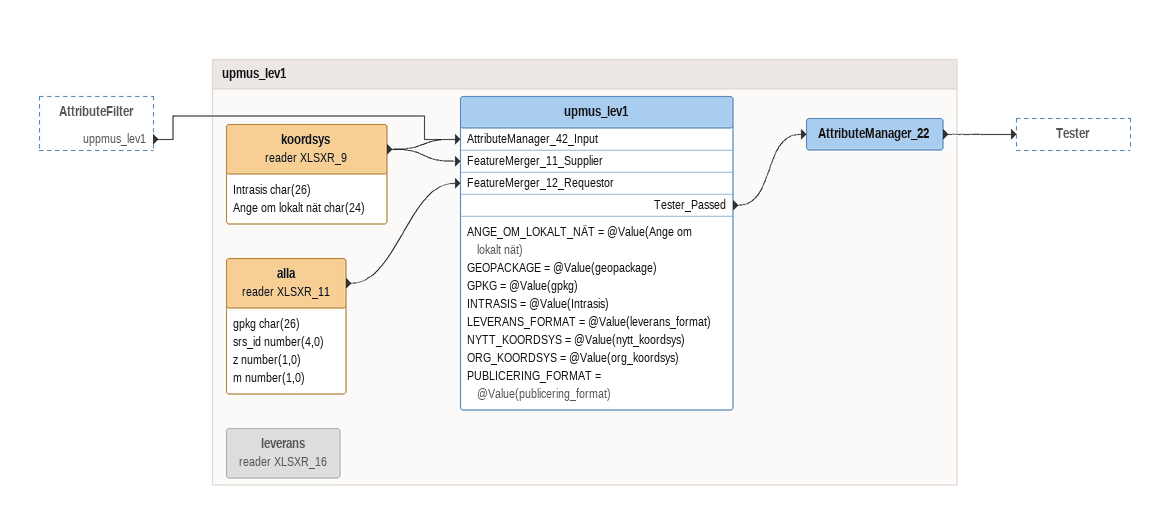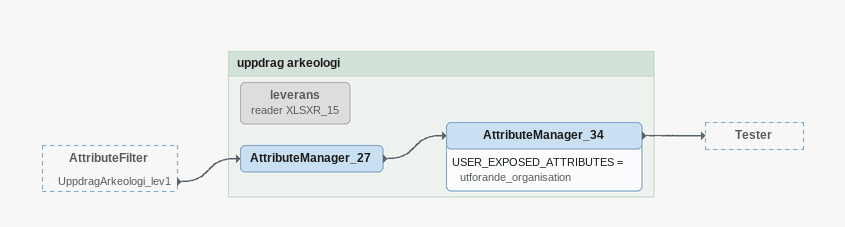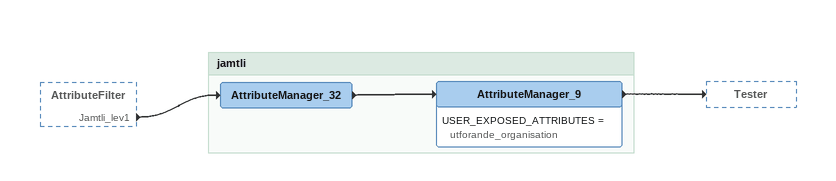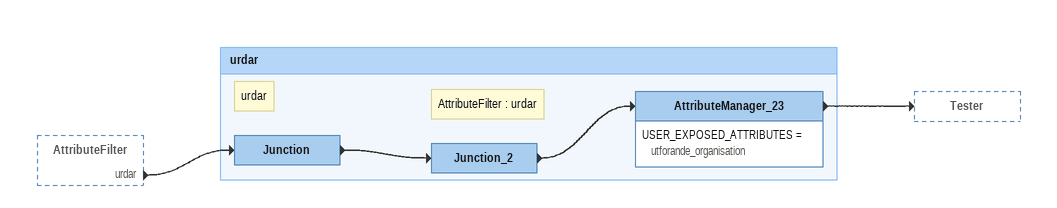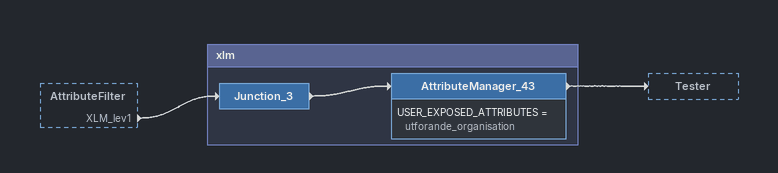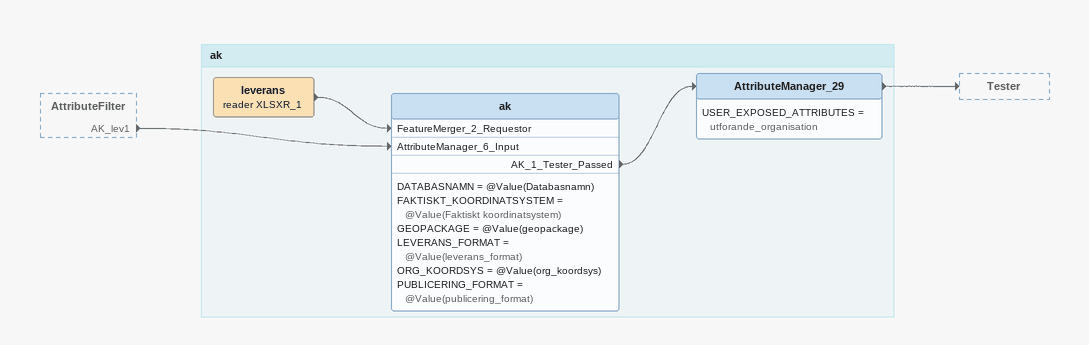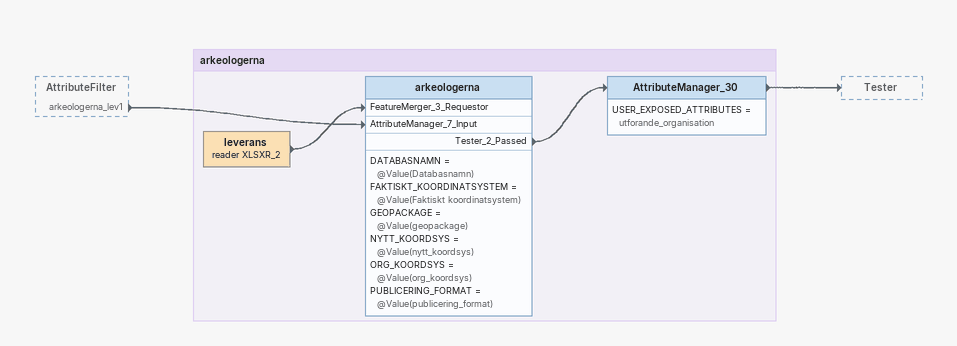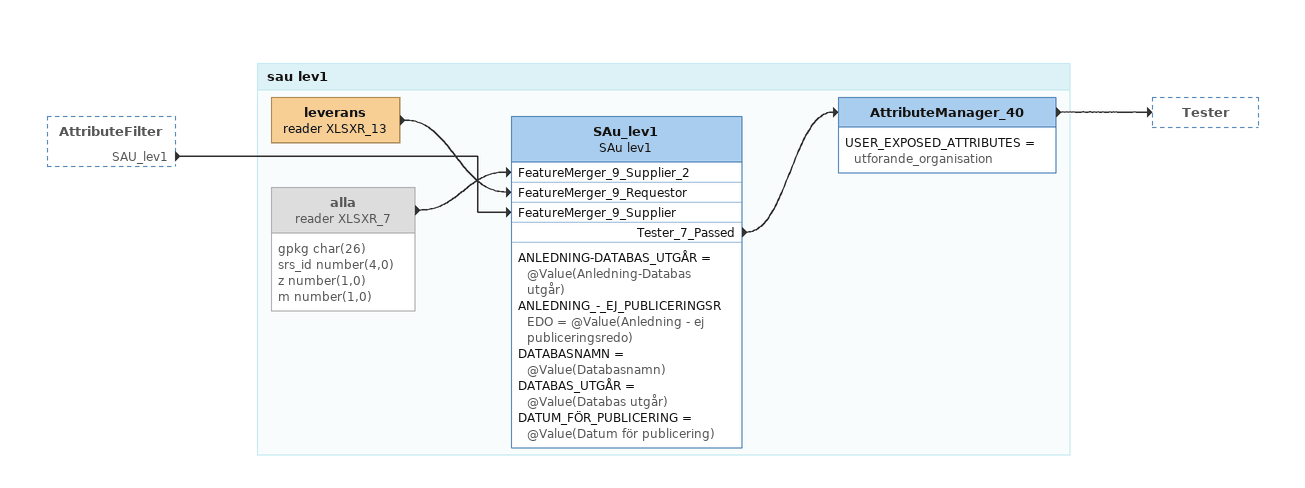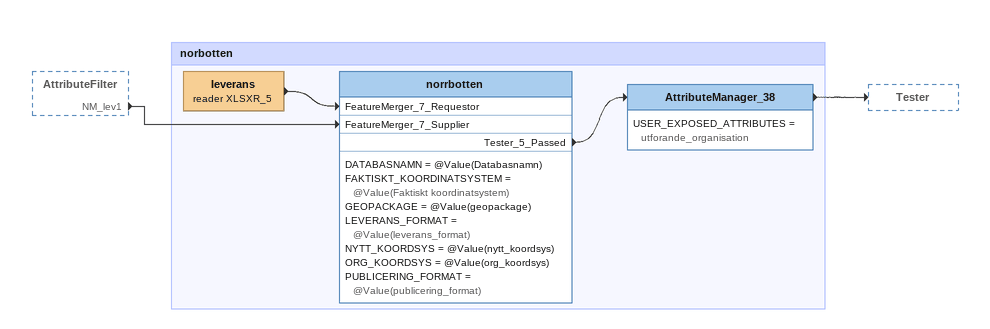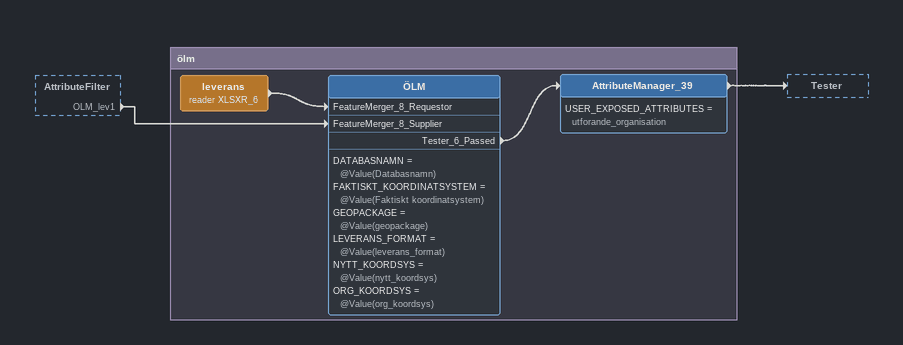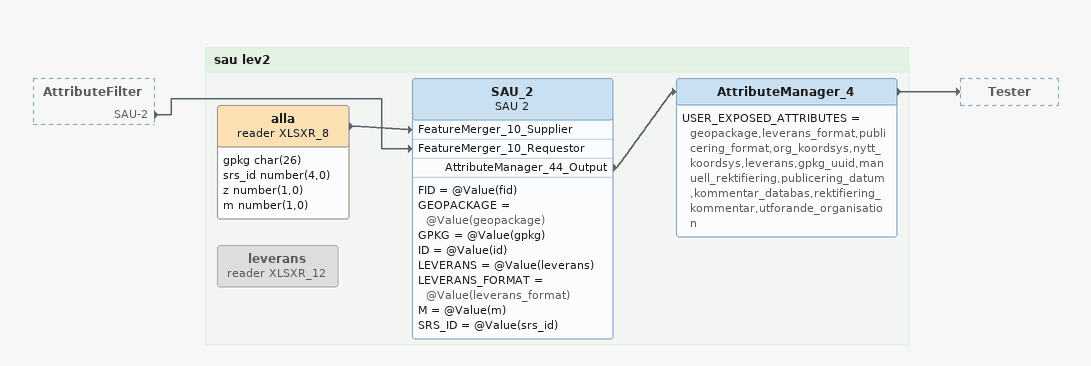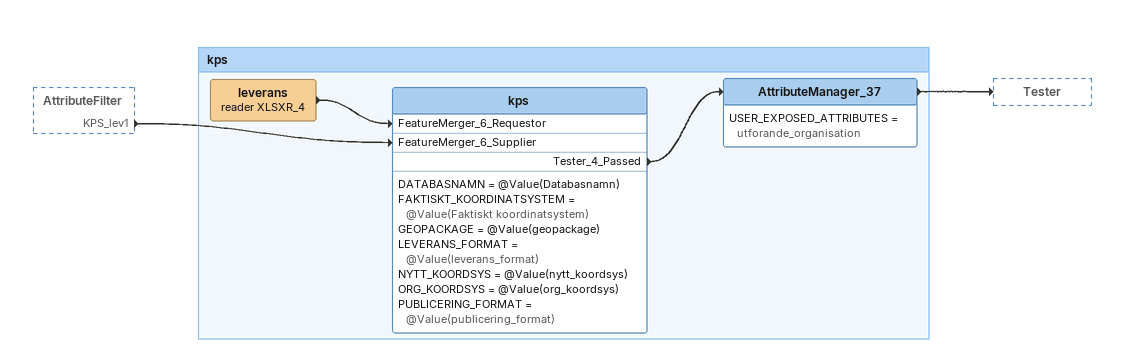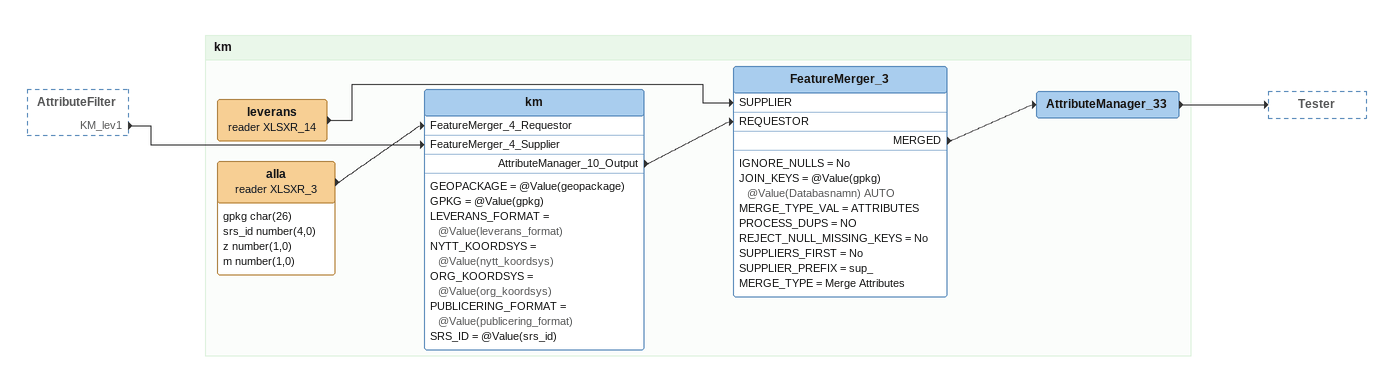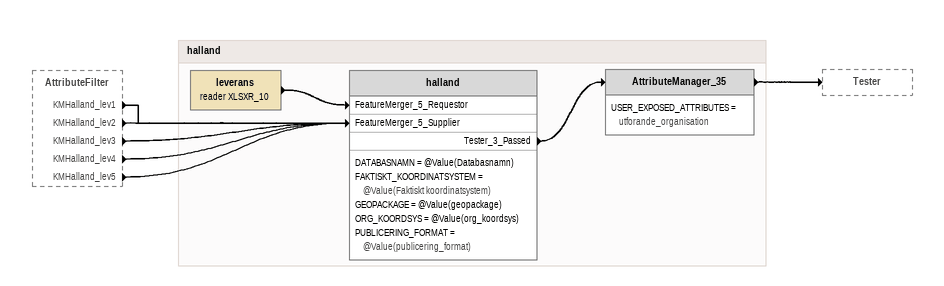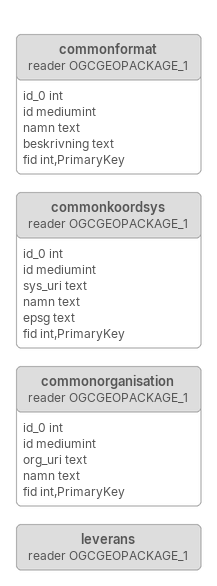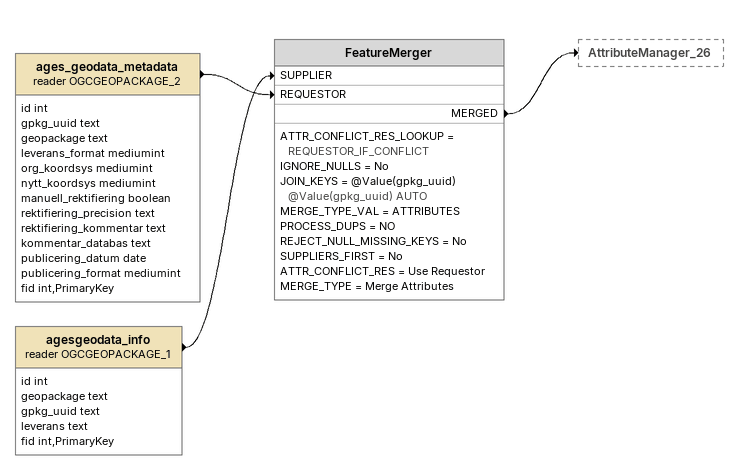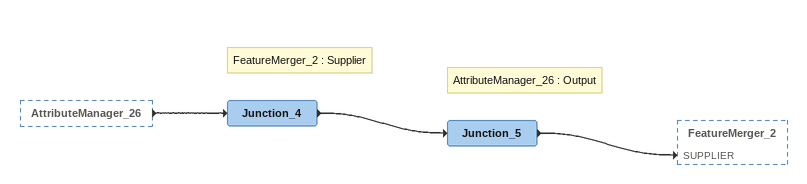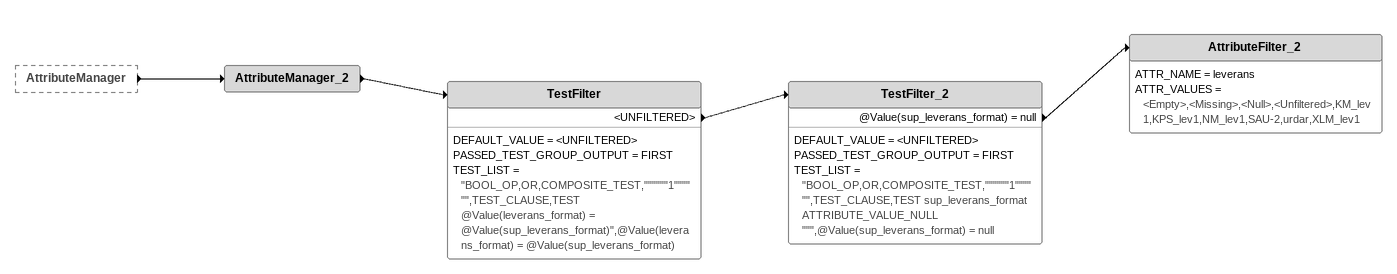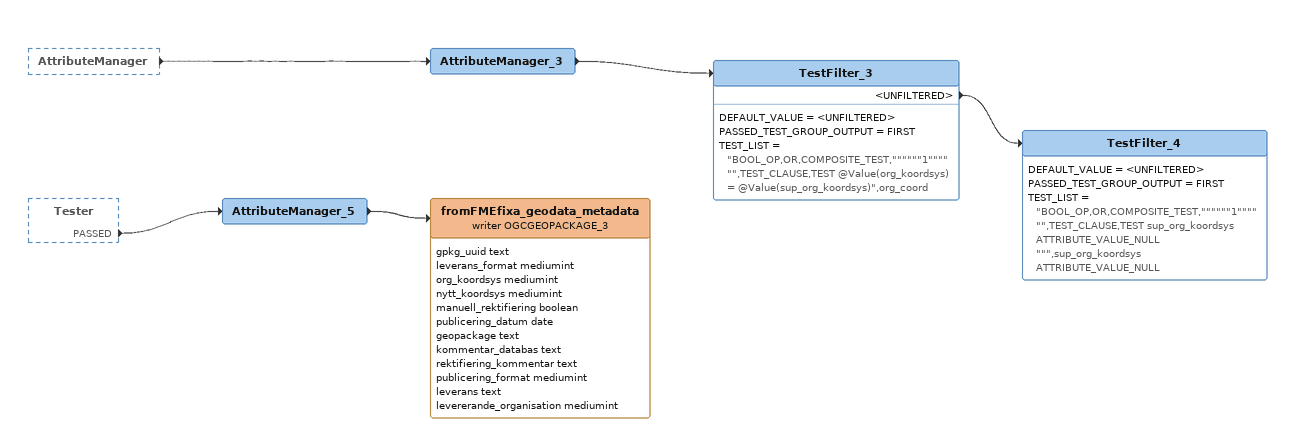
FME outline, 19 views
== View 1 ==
AttributeFilter [outside]
    uppmus_lev1 -> upmus_lev1 [AttributeManager_42_Input]

Bookmark: upmus_lev1
koordsys (reader XLSXR_9)
    attributes: Intrasis char(26), Ange om lokalt nät char(24)
    -> upmus_lev1 [AttributeManager_42_Input]
    -> upmus_lev1 [FeatureMerger_11_Supplier]
alla (reader XLSXR_11)
    attributes: gpkg char(26), srs_id number(4,0), z number(1,0), m number(1,0)
    -> upmus_lev1 [FeatureMerger_12_Requestor]
upmus_lev1
    ANGE_OM_LOKALT_NÄT = @Value(Ange om lokalt nät)
    GEOPACKAGE = @Value(geopackage)
    GPKG = @Value(gpkg)
    INTRASIS = @Value(Intrasis)
    LEVERANS_FORMAT = @Value(leverans_format)
    NYTT_KOORDSYS = @Value(nytt_koordsys)
    ORG_KOORDSYS = @Value(org_koordsys)
    PUBLICERING_FORMAT = @Value(publicering_format)
    Tester_Passed -> AttributeManager_22
AttributeManager_22
    -> Tester
leverans (reader XLSXR_16) [off]

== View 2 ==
AttributeFilter [outside]
    UppdragArkeologi_lev1 -> AttributeManager_27

Bookmark: uppdrag arkeologi
AttributeManager_27
    -> AttributeManager_34
AttributeManager_34
    USER_EXPOSED_ATTRIBUTES = utforande_organisation
    -> Tester
leverans (reader XLSXR_15) [off]

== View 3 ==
AttributeFilter [outside]
    Jamtli_lev1 -> AttributeManager_32

Bookmark: jamtli
AttributeManager_32
    -> AttributeManager_9
AttributeManager_9
    USER_EXPOSED_ATTRIBUTES = utforande_organisation
    -> Tester

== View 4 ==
AttributeFilter [outside]
    urdar -> Junction

Bookmark: urdar
Note: urdar
Junction
    -> Junction_2
Note: AttributeFilter : urdar
Junction_2
    -> AttributeManager_23
AttributeManager_23
    USER_EXPOSED_ATTRIBUTES = utforande_organisation
    -> Tester

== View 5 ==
AttributeFilter [outside]
    XLM_lev1 -> Junction_3

Bookmark: xlm
Junction_3
    -> AttributeManager_43
AttributeManager_43
    USER_EXPOSED_ATTRIBUTES = utforande_organisation
    -> Tester

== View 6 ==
AttributeFilter [outside]
    AK_lev1 -> ak [AttributeManager_6_Input]

Bookmark: ak
leverans (reader XLSXR_1)
    -> ak [FeatureMerger_2_Requestor]
ak
    DATABASNAMN = @Value(Databasnamn)
    FAKTISKT_KOORDINATSYSTEM = @Value(Faktiskt koordinatsystem)
    GEOPACKAGE = @Value(geopackage)
    LEVERANS_FORMAT = @Value(leverans_format)
    ORG_KOORDSYS = @Value(org_koordsys)
    PUBLICERING_FORMAT = @Value(publicering_format)
    AK_1_Tester_Passed -> AttributeManager_29
AttributeManager_29
    USER_EXPOSED_ATTRIBUTES = utforande_organisation
    -> Tester

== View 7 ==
AttributeFilter [outside]
    arkeologerna_lev1 -> arkeologerna [AttributeManager_7_Input]

Bookmark: arkeologerna
leverans (reader XLSXR_2)
    -> arkeologerna [FeatureMerger_3_Requestor]
arkeologerna
    DATABASNAMN = @Value(Databasnamn)
    FAKTISKT_KOORDINATSYSTEM = @Value(Faktiskt koordinatsystem)
    GEOPACKAGE = @Value(geopackage)
    NYTT_KOORDSYS = @Value(nytt_koordsys)
    ORG_KOORDSYS = @Value(org_koordsys)
    PUBLICERING_FORMAT = @Value(publicering_format)
    Tester_2_Passed -> AttributeManager_30
AttributeManager_30
    USER_EXPOSED_ATTRIBUTES = utforande_organisation
    -> Tester

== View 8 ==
AttributeFilter [outside]
    SAU_lev1 -> SAu_lev1 [FeatureMerger_9_Supplier]

Bookmark: sau lev1
leverans (reader XLSXR_13)
    -> SAu_lev1 [FeatureMerger_9_Requestor]
alla (reader XLSXR_7) [off]
    attributes: gpkg char(26), srs_id number(4,0), z number(1,0), m number(1,0)
    -> SAu_lev1 [FeatureMerger_9_Supplier_2]
SAu_lev1: SAu lev1
    ANLEDNING-DATABAS_UTGÅR = @Value(Anledning-Databas utgår)
    ANLEDNING_-_EJ_PUBLICERINGSREDO = @Value(Anledning - ej publiceringsredo)
    DATABASNAMN = @Value(Databasnamn)
    DATABAS_UTGÅR = @Value(Databas utgår)
    DATUM_FÖR_PUBLICERING = @Value(Datum för publicering)
    Tester_7_Passed -> AttributeManager_40
AttributeManager_40
    USER_EXPOSED_ATTRIBUTES = utforande_organisation
    -> Tester

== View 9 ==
AttributeFilter [outside]
    NM_lev1 -> norrbotten [FeatureMerger_7_Supplier]

Bookmark: norbotten
leverans (reader XLSXR_5)
    -> norrbotten [FeatureMerger_7_Requestor]
norrbotten
    DATABASNAMN = @Value(Databasnamn)
    FAKTISKT_KOORDINATSYSTEM = @Value(Faktiskt koordinatsystem)
    GEOPACKAGE = @Value(geopackage)
    LEVERANS_FORMAT = @Value(leverans_format)
    NYTT_KOORDSYS = @Value(nytt_koordsys)
    ORG_KOORDSYS = @Value(org_koordsys)
    PUBLICERING_FORMAT = @Value(publicering_format)
    Tester_5_Passed -> AttributeManager_38
AttributeManager_38
    USER_EXPOSED_ATTRIBUTES = utforande_organisation
    -> Tester

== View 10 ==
AttributeFilter [outside]
    OLM_lev1 -> ÖLM [FeatureMerger_8_Supplier]

Bookmark: ölm
leverans (reader XLSXR_6)
    -> ÖLM [FeatureMerger_8_Requestor]
ÖLM
    DATABASNAMN = @Value(Databasnamn)
    FAKTISKT_KOORDINATSYSTEM = @Value(Faktiskt koordinatsystem)
    GEOPACKAGE = @Value(geopackage)
    LEVERANS_FORMAT = @Value(leverans_format)
    NYTT_KOORDSYS = @Value(nytt_koordsys)
    ORG_KOORDSYS = @Value(org_koordsys)
    Tester_6_Passed -> AttributeManager_39
AttributeManager_39
    USER_EXPOSED_ATTRIBUTES = utforande_organisation
    -> Tester

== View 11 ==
AttributeFilter [outside]
    SAU-2 -> SAU_2 [FeatureMerger_10_Requestor]

Bookmark: sau lev2
alla (reader XLSXR_8)
    attributes: gpkg char(26), srs_id number(4,0), z number(1,0), m number(1,0)
    -> SAU_2 [FeatureMerger_10_Supplier]
SAU_2: SAU 2
    FID = @Value(fid)
    GEOPACKAGE = @Value(geopackage)
    GPKG = @Value(gpkg)
    ID = @Value(id)
    LEVERANS = @Value(leverans)
    LEVERANS_FORMAT = @Value(leverans_format)
    M = @Value(m)
    SRS_ID = @Value(srs_id)
    AttributeManager_44_Output -> AttributeManager_4
AttributeManager_4
    USER_EXPOSED_ATTRIBUTES = geopackage,leverans_format,publicering_format,org_koordsys,nytt_koordsys,leverans,gpkg_uuid,manuell_rektifiering,publicering_datum,kommentar_databas,rektifiering_kommentar,utforande_organisation
    -> Tester
leverans (reader XLSXR_12) [off]

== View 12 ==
AttributeFilter [outside]
    KPS_lev1 -> kps [FeatureMerger_6_Supplier]

Bookmark: kps
leverans (reader XLSXR_4)
    -> kps [FeatureMerger_6_Requestor]
kps
    DATABASNAMN = @Value(Databasnamn)
    FAKTISKT_KOORDINATSYSTEM = @Value(Faktiskt koordinatsystem)
    GEOPACKAGE = @Value(geopackage)
    LEVERANS_FORMAT = @Value(leverans_format)
    NYTT_KOORDSYS = @Value(nytt_koordsys)
    ORG_KOORDSYS = @Value(org_koordsys)
    PUBLICERING_FORMAT = @Value(publicering_format)
    Tester_4_Passed -> AttributeManager_37
AttributeManager_37
    USER_EXPOSED_ATTRIBUTES = utforande_organisation
    -> Tester

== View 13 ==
AttributeFilter [outside]
    KM_lev1 -> km [FeatureMerger_4_Supplier]

Bookmark: km
leverans (reader XLSXR_14)
    -> FeatureMerger_3 [SUPPLIER]
alla (reader XLSXR_3)
    attributes: gpkg char(26), srs_id number(4,0), z number(1,0), m number(1,0)
    -> km [FeatureMerger_4_Requestor]
km
    GEOPACKAGE = @Value(geopackage)
    GPKG = @Value(gpkg)
    LEVERANS_FORMAT = @Value(leverans_format)
    NYTT_KOORDSYS = @Value(nytt_koordsys)
    ORG_KOORDSYS = @Value(org_koordsys)
    PUBLICERING_FORMAT = @Value(publicering_format)
    SRS_ID = @Value(srs_id)
    AttributeManager_10_Output -> FeatureMerger_3 [REQUESTOR]
FeatureMerger_3
    IGNORE_NULLS = No
    JOIN_KEYS = @Value(gpkg) @Value(Databasnamn) AUTO
    MERGE_TYPE_VAL = ATTRIBUTES
    PROCESS_DUPS = NO
    REJECT_NULL_MISSING_KEYS = No
    SUPPLIERS_FIRST = No
    SUPPLIER_PREFIX = sup_
    MERGE_TYPE = Merge Attributes
    MERGED -> AttributeManager_33
AttributeManager_33
    -> Tester

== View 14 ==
AttributeFilter [outside]
    KMHalland_lev1 -> halland [FeatureMerger_5_Supplier]
    KMHalland_lev2 -> halland [FeatureMerger_5_Supplier]
    KMHalland_lev3 -> halland [FeatureMerger_5_Supplier]
    KMHalland_lev4 -> halland [FeatureMerger_5_Supplier]
    KMHalland_lev5 -> halland [FeatureMerger_5_Supplier]

Bookmark: halland
leverans (reader XLSXR_10)
    -> halland [FeatureMerger_5_Requestor]
halland
    DATABASNAMN = @Value(Databasnamn)
    FAKTISKT_KOORDINATSYSTEM = @Value(Faktiskt koordinatsystem)
    GEOPACKAGE = @Value(geopackage)
    ORG_KOORDSYS = @Value(org_koordsys)
    PUBLICERING_FORMAT = @Value(publicering_format)
    Tester_3_Passed -> AttributeManager_35
AttributeManager_35
    USER_EXPOSED_ATTRIBUTES = utforande_organisation
    -> Tester

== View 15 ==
commonformat (reader OGCGEOPACKAGE_1) [off]
    attributes: id_0 int, id mediumint, namn text, beskrivning text, fid int,PrimaryKey
commonkoordsys (reader OGCGEOPACKAGE_1) [off]
    attributes: id_0 int, id mediumint, sys_uri text, namn text, epsg text, fid int,PrimaryKey
commonorganisation (reader OGCGEOPACKAGE_1) [off]
    attributes: id_0 int, id mediumint, org_uri text, namn text, fid int,PrimaryKey
leverans (reader OGCGEOPACKAGE_1) [off]

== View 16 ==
ages_geodata_metadata (reader OGCGEOPACKAGE_2)
    attributes: id int, gpkg_uuid text, geopackage text, leverans_format mediumint, org_koordsys mediumint, nytt_koordsys mediumint, manuell_rektifiering boolean, rektifiering_precision text, rektifiering_kommentar text, kommentar_databas text, publicering_datum date, publicering_format mediumint, fid int,PrimaryKey
    -> FeatureMerger [REQUESTOR]
agesgeodata_info (reader OGCGEOPACKAGE_1)
    attributes: id int, geopackage text, gpkg_uuid text, leverans text, fid int,PrimaryKey
    -> FeatureMerger [SUPPLIER]
FeatureMerger
    ATTR_CONFLICT_RES_LOOKUP = REQUESTOR_IF_CONFLICT
    IGNORE_NULLS = No
    JOIN_KEYS = @Value(gpkg_uuid) @Value(gpkg_uuid) AUTO
    MERGE_TYPE_VAL = ATTRIBUTES
    PROCESS_DUPS = NO
    REJECT_NULL_MISSING_KEYS = No
    SUPPLIERS_FIRST = No
    ATTR_CONFLICT_RES = Use Requestor
    MERGE_TYPE = Merge Attributes
    MERGED -> AttributeManager_26

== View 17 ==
AttributeManager_26 [outside]
    -> Junction_4
Note: FeatureMerger_2 : Supplier
Junction_4
    -> Junction_5
Note: AttributeManager_26 : Output
Junction_5
    -> FeatureMerger_2 [SUPPLIER]

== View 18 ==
AttributeManager [outside]
    -> AttributeManager_2
AttributeManager_2
    -> TestFilter
TestFilter
    DEFAULT_VALUE = <UNFILTERED>
    PASSED_TEST_GROUP_OUTPUT = FIRST
    TEST_LIST = "BOOL_OP,OR,COMPOSITE_TEST,""""""1"""""",TEST_CLAUSE,TEST @Value(leverans_format) = @Value(sup_leverans_format)",@Value(leverans_format) = @Value(sup_leverans_format)
    <UNFILTERED> -> TestFilter_2
TestFilter_2
    DEFAULT_VALUE = <UNFILTERED>
    PASSED_TEST_GROUP_OUTPUT = FIRST
    TEST_LIST = "BOOL_OP,OR,COMPOSITE_TEST,""""""1"""""",TEST_CLAUSE,TEST sup_leverans_format ATTRIBUTE_VALUE_NULL """,@Value(sup_leverans_format) = null
    @Value(sup_leverans_format) = null -> AttributeFilter_2
AttributeFilter_2
    ATTR_NAME = leverans
    ATTR_VALUES = <Empty>,<Missing>,<Null>,<Unfiltered>,KM_lev1,KPS_lev1,NM_lev1,SAU-2,urdar,XLM_lev1

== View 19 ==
AttributeManager [outside]
    -> AttributeManager_3
Tester [outside]
    PASSED -> AttributeManager_5
AttributeManager_3
    -> TestFilter_3
TestFilter_3
    DEFAULT_VALUE = <UNFILTERED>
    PASSED_TEST_GROUP_OUTPUT = FIRST
    TEST_LIST = "BOOL_OP,OR,COMPOSITE_TEST,""""""1"""""",TEST_CLAUSE,TEST @Value(org_koordsys) = @Value(sup_org_koordsys)",org_coord
    <UNFILTERED> -> TestFilter_4
TestFilter_4
    DEFAULT_VALUE = <UNFILTERED>
    PASSED_TEST_GROUP_OUTPUT = FIRST
    TEST_LIST = "BOOL_OP,OR,COMPOSITE_TEST,""""""1"""""",TEST_CLAUSE,TEST sup_org_koordsys ATTRIBUTE_VALUE_NULL """,sup_org_koordsys ATTRIBUTE_VALUE_NULL
AttributeManager_5
    -> fromFMEfixa_geodata_metadata (writer OGCGEOPACKAGE_3)
fromFMEfixa_geodata_metadata (writer OGCGEOPACKAGE_3)
    attributes: gpkg_uuid text, leverans_format mediumint, org_koordsys mediumint, nytt_koordsys mediumint, manuell_rektifiering boolean, publicering_datum date, geopackage text, kommentar_databas text, rektifiering_kommentar text, publicering_format mediumint, leverans text, levererande_organisation mediumint
